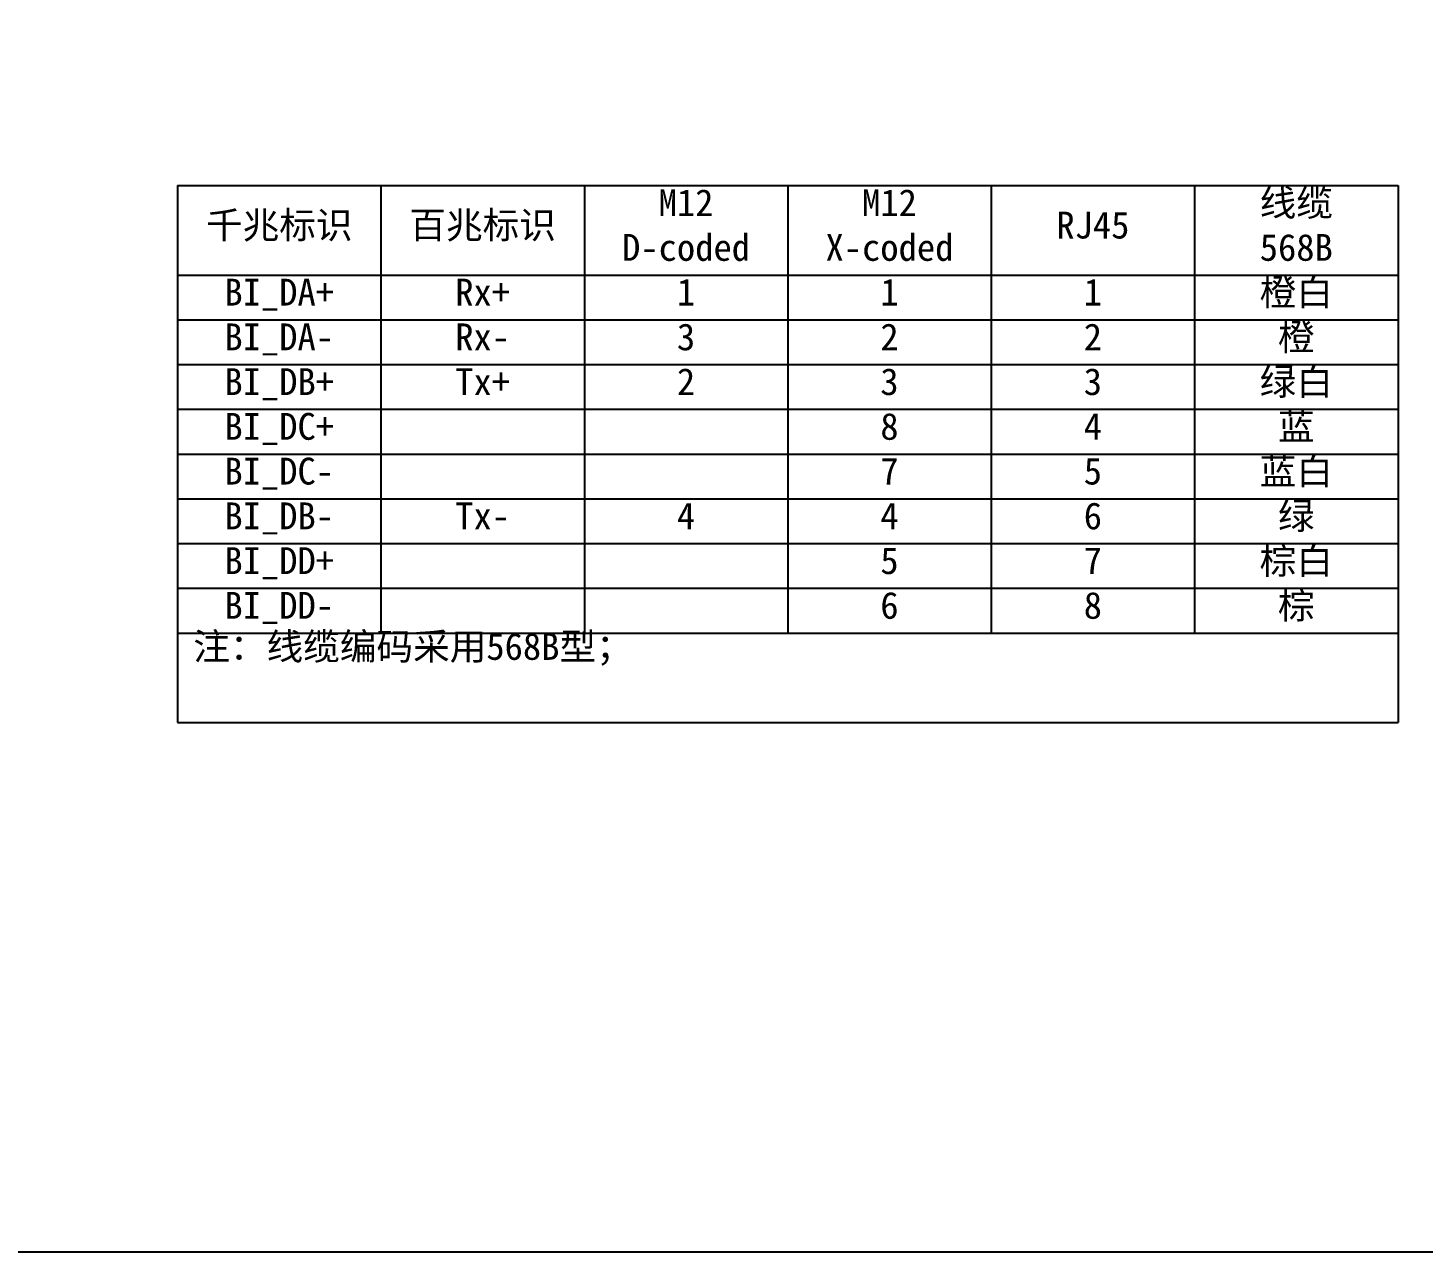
# Model space of a CAD drawing. Header units: millimetres. Extents: x -9110 to 102990, y -380 to 207980.
# Drawn here: x 18915 to 34498, y -380 to 13300 of the extents above; entities that cross this region are included whole.
import ezdxf

# ---------------------------------------------------------------- set-up
doc = ezdxf.new("R2010")
doc.units = ezdxf.units.MM
doc.header["$LTSCALE"] = 1000
doc.header["$MEASUREMENT"] = 0
doc.styles.get("Standard").update_dxf_attribs({"font": 'simhei.ttf'})

msp = doc.modelspace()

# ---------------------------------------------------------------- linework, layer by layer
at = {"color": 7, "linetype": 'ByBlock', "ltscale": 0.5}
for p, q in [((20586, 11538), (34218, 11538)), ((20586, 10538), (34218, 10538)), ((20586, 10038), (34218, 10038)), ((20586, 9538), (34218, 9538)), ((20586, 9038), (34218, 9038)), ((20586, 8538), (34218, 8538)), ((20586, 8038), (34218, 8038)), ((20586, 7538), (34218, 7538)), ((20586, 7038), (34218, 7038)), ((20586, 6538), (34218, 6538)), ((20586, 5538), (34218, 5538))]:
    msp.add_line(p, q, dxfattribs=at)
msp.add_lwpolyline([(-9110, 51710), (102990, 51710), (102990, -380), (-9110, -380)], close=True, dxfattribs=at)
for points in [[(20586, 11538), (20586, 5538)], [(22858, 11538), (22858, 6538)], [(25130, 11538), (25130, 6538)], [(27402, 11538), (27402, 6538)], [(29674, 11538), (29674, 6538)], [(31946, 11538), (31946, 6538)], [(34218, 11538), (34218, 5538)]]:
    msp.add_lwpolyline(points, dxfattribs=at)

# ---------------------------------------------------------------- texts
at = {"color": 7, "linetype": 'ByBlock', "ltscale": 0.5, "char_height": 300, "attachment_point": 1}
for s, width, insert in [('\\pxqc;线缆\\P568B', 2271.93, (31946, 11497)), ('\\pxqc;M12\\PD-coded', 2271.93, (25130, 11497)), ('\\pxqc;M12\\PX-coded', 2271.93, (27402, 11497)), ('\\pxqc;千兆标识', 2271.93, (20586, 11246)), ('\\pxqc;百兆标识', 2271.93, (22858, 11246)), ('\\pxqc;RJ45', 2271.93, (29674, 11246)), ('\\pxqc;BI_DA+', 2271.93, (20586, 10497)), ('\\pxqc;Rx+', 2271.93, (22858, 10497)), ('\\pxqc;1', 2271.93, (25130, 10497)), ('\\pxqc;1', 2271.93, (27402, 10497)), ('\\pxqc;1', 2271.93, (29674, 10497)), ('\\pxqc;橙白', 2271.93, (31946, 10497)), ('\\pxqc;BI_DA-', 2271.93, (20586, 9997)), ('\\pxqc;Rx-', 2271.93, (22858, 9997)), ('\\pxqc;3', 2271.93, (25130, 9997)), ('\\pxqc;2', 2271.93, (27402, 9997)), ('\\pxqc;2', 2271.93, (29674, 9997)), ('\\pxqc;橙', 2271.93, (31946, 9997)), ('\\pxqc;绿白', 2271.93, (31946, 9497)), ('\\pxqc;BI_DB+', 2271.93, (20586, 9497)), ('\\pxqc;Tx+', 2271.93, (22858, 9497)), ('\\pxqc;2', 2271.93, (25130, 9497)), ('\\pxqc;3', 2271.93, (27402, 9497)), ('\\pxqc;3', 2271.93, (29674, 9497)), ('\\pxqc;蓝', 2271.93, (31946, 8997)), ('\\pxqc;BI_DC+', 2271.93, (20586, 8997)), ('\\pxqc;8', 2271.93, (27402, 8997)), ('\\pxqc;4', 2271.93, (29674, 8997)), ('\\pxqc;BI_DC-', 2271.93, (20586, 8497)), ('\\pxqc;7', 2271.93, (27402, 8497)), ('\\pxqc;5', 2271.93, (29674, 8497)), ('\\pxqc;蓝白', 2271.93, (31946, 8497)), ('\\pxqc;BI_DB-', 2271.93, (20586, 7997)), ('\\pxqc;Tx-', 2271.93, (22858, 7997)), ('\\pxqc;4', 2271.93, (25130, 7997)), ('\\pxqc;4', 2271.93, (27402, 7997)), ('\\pxqc;6', 2271.93, (29674, 7997)), ('\\pxqc;绿', 2271.93, (31946, 7997)), ('\\pxqc;BI_DD+', 2271.93, (20586, 7497)), ('\\pxqc;5', 2271.93, (27402, 7497)), ('\\pxqc;7', 2271.93, (29674, 7497)), ('\\pxqc;棕白', 2271.93, (31946, 7497)), ('\\pxqc;棕', 2271.93, (31946, 6997)), ('\\pxqc;BI_DD-', 2271.93, (20586, 6997)), ('\\pxqc;6', 2271.93, (27402, 6997)), ('\\pxqc;8', 2271.93, (29674, 6997)), ('\\pxql;注：线缆编码采用568B型；', 5839.29, (20762, 6538))]:
    msp.add_mtext_dynamic_manual_height_columns(s, width=width, gutter_width=30.1, heights=[0], dxfattribs=dict(at, insert=insert))

doc.saveas('drawing.dxf')
